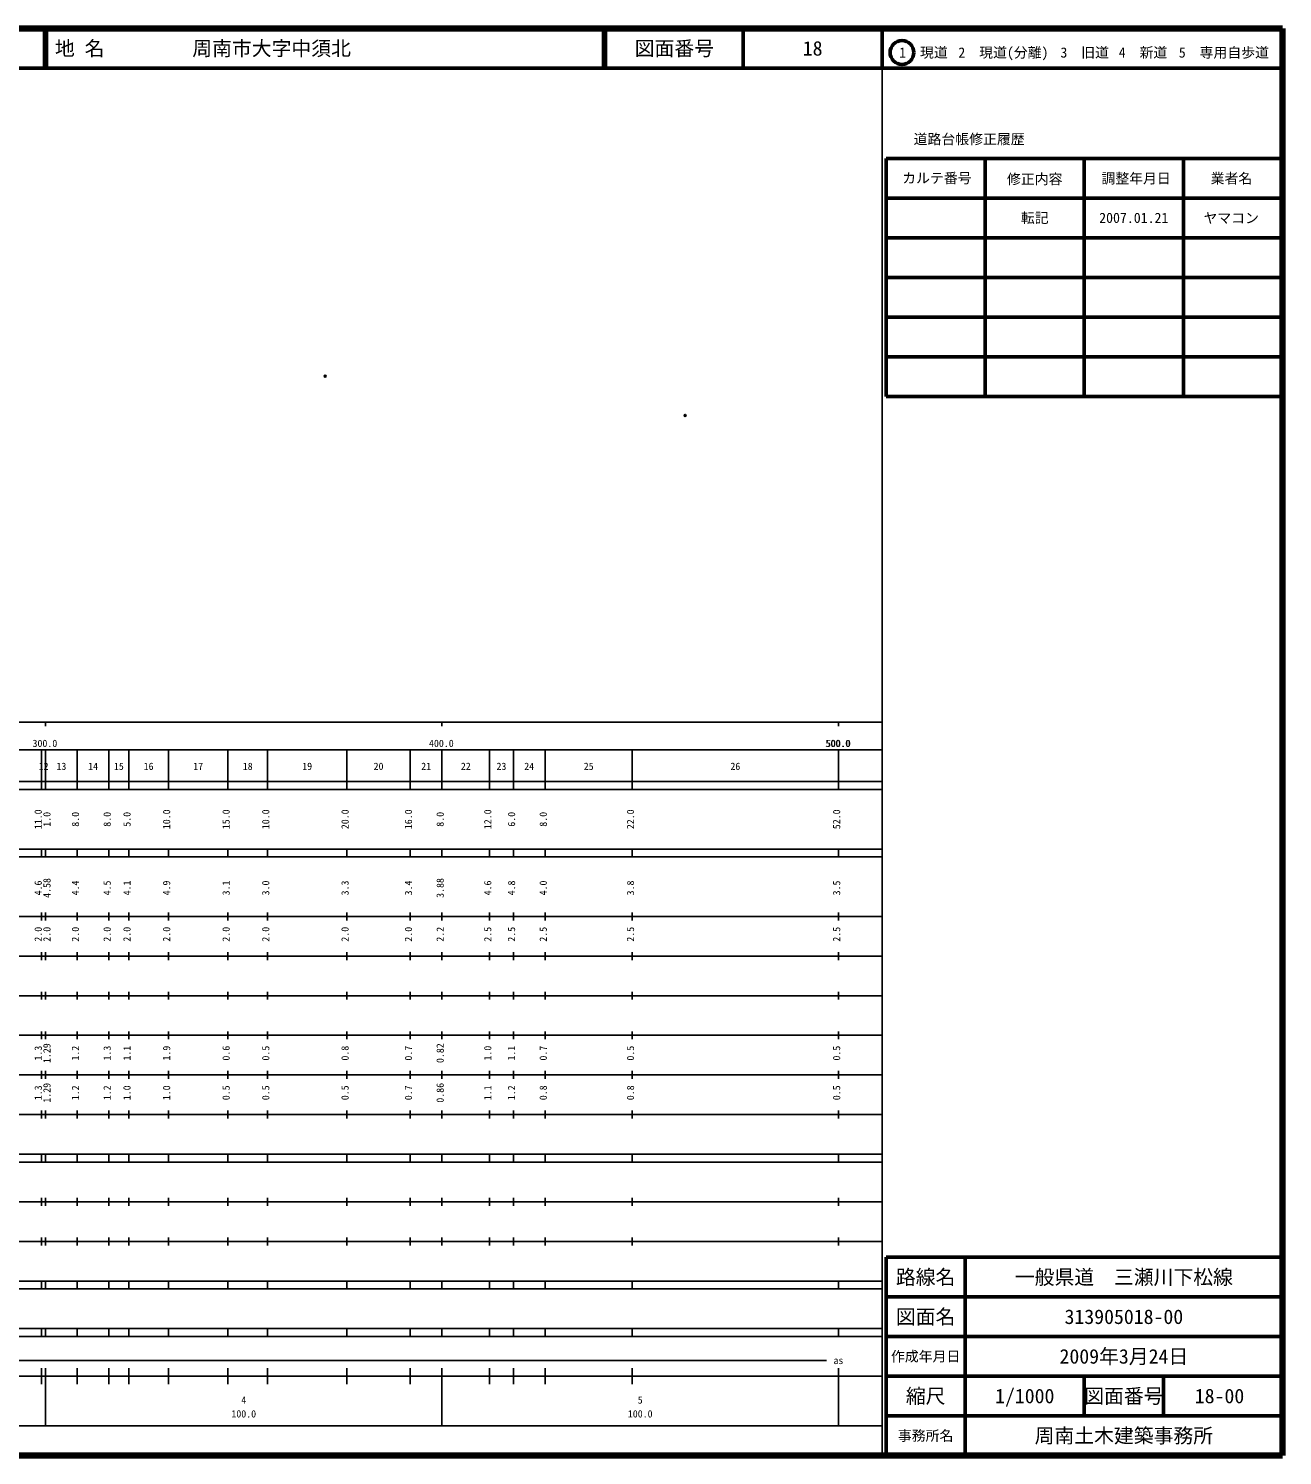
# Model space of a CAD drawing. Units: millimetres on the paper. Extents: x 40 to 680, y 20 to 380.
# Drawn here: x 363.7 to 680, y 20 to 380 of the extents above; entities that cross this region are included whole.
import ezdxf
from ezdxf.enums import TextEntityAlignment as Align

# ---------------------------------------------------------------- set-up
doc = ezdxf.new("R2010")
doc.units = ezdxf.units.MM
doc.header["$PDMODE"] = 32
doc.header["$PDSIZE"] = 0.5
doc.layers.add('M-OTRS', color=6, linetype='Continuous')
doc.layers.add('M-TTL-TXT', color=7, linetype='Continuous')
for name, color, linetype, lineweight in [('M-TTL', 2, 'Continuous', 140), ('M-TTL-BAND', 7, 'Continuous', 25), ('M-TTL-FRAM', 2, 'Continuous', 50), ('M-TTL-LINE', 7, 'Continuous', 50)]:
    doc.layers.add(name, color=color, linetype=linetype, lineweight=lineweight)
doc.styles.add('ＭＳ ゴシック', font='')
doc.styles.get('ＭＳ ゴシック').set_extended_font_data('MS Gothic')

msp = doc.modelspace()

# ---------------------------------------------------------------- linework, layer by layer
at = {"layer": 'M-OTRS'}
for p in [(438.544, 292.295), (529.325, 282.381)]:
    msp.add_point(p, dxfattribs=at)
at = {"layer": 'M-TTL'}
for p, q in [((680, 380), (40, 380)), ((680, 20), (680, 380)), ((40, 20), (680, 20))]:
    msp.add_line(p, q, dxfattribs=at)
at = {"layer": 'M-TTL-BAND'}
for p, q in [((579, 20), (579, 370)), ((40, 205), (579, 205)), ((368, 205), (368, 204)), ((468, 205), (468, 204)), ((568, 205), (568, 204)), ((68, 198), (579, 198)), ((367, 188), (367, 198)), ((368, 188), (368, 198)), ((376, 188), (376, 198)), ((384, 188), (384, 198)), ((389, 188), (389, 198)), ((399, 188), (399, 198)), ((414, 188), (414, 198)), ((424, 188), (424, 198)), ((444, 188), (444, 198)), ((460, 188), (460, 198)), ((468, 188), (468, 198)), ((480, 188), (480, 198)), ((486, 188), (486, 198)), ((494, 188), (494, 198)), ((516, 188), (516, 198)), ((568, 188), (568, 198)), ((40, 190), (579, 190)), ((40, 188), (579, 188)), ((40, 173), (579, 173)), ((367, 171), (367, 173)), ((368, 171), (368, 173)), ((376, 171), (376, 173)), ((384, 171), (384, 173)), ((389, 171), (389, 173)), ((399, 171), (399, 173)), ((414, 171), (414, 173)), ((424, 171), (424, 173)), ((444, 171), (444, 173)), ((460, 171), (460, 173)), ((468, 171), (468, 173)), ((480, 171), (480, 173)), ((486, 171), (486, 173)), ((494, 171), (494, 173)), ((516, 171), (516, 173)), ((568, 171), (568, 173)), ((40, 171), (579, 171)), ((40, 156), (579, 156)), ((367, 155), (367, 157)), ((368, 155), (368, 157)), ((376, 155), (376, 157)), ((384, 155), (384, 157)), ((389, 155), (389, 157)), ((399, 155), (399, 157)), ((414, 155), (414, 157)), ((424, 155), (424, 157)), ((444, 155), (444, 157)), ((460, 155), (460, 157)), ((468, 155), (468, 157)), ((480, 155), (480, 157)), ((486, 155), (486, 157)), ((494, 155), (494, 157)), ((516, 155), (516, 157)), ((568, 155), (568, 157)), ((46, 146), (579, 146)), ((367, 145), (367, 147)), ((368, 145), (368, 147)), ((376, 145), (376, 147)), ((384, 145), (384, 147)), ((389, 145), (389, 147)), ((399, 145), (399, 147)), ((414, 145), (414, 147)), ((424, 145), (424, 147)), ((444, 145), (444, 147)), ((460, 145), (460, 147)), ((468, 145), (468, 147)), ((480, 145), (480, 147)), ((486, 145), (486, 147)), ((494, 145), (494, 147)), ((516, 145), (516, 147)), ((568, 145), (568, 147)), ((367, 135), (367, 137)), ((368, 135), (368, 137)), ((376, 135), (376, 137)), ((384, 135), (384, 137)), ((389, 135), (389, 137)), ((399, 135), (399, 137)), ((414, 135), (414, 137)), ((424, 135), (424, 137)), ((444, 135), (444, 137)), ((460, 135), (460, 137)), ((468, 135), (468, 137)), ((480, 135), (480, 137)), ((486, 135), (486, 137)), ((494, 135), (494, 137)), ((516, 135), (516, 137)), ((568, 135), (568, 137)), ((52, 136), (579, 136)), ((46, 126), (579, 126)), ((367, 125), (367, 127)), ((368, 125), (368, 127)), ((376, 125), (376, 127)), ((384, 125), (384, 127)), ((389, 125), (389, 127)), ((399, 125), (399, 127)), ((414, 125), (414, 127)), ((424, 125), (424, 127)), ((444, 125), (444, 127)), ((460, 125), (460, 127)), ((468, 125), (468, 127)), ((480, 125), (480, 127)), ((486, 125), (486, 127)), ((494, 125), (494, 127)), ((516, 125), (516, 127)), ((568, 125), (568, 127)), ((52, 116), (579, 116)), ((367, 115), (367, 117)), ((368, 115), (368, 117)), ((376, 115), (376, 117)), ((384, 115), (384, 117)), ((389, 115), (389, 117)), ((399, 115), (399, 117)), ((414, 115), (414, 117)), ((424, 115), (424, 117)), ((444, 115), (444, 117)), ((460, 115), (460, 117)), ((468, 115), (468, 117)), ((480, 115), (480, 117)), ((486, 115), (486, 117)), ((494, 115), (494, 117)), ((516, 115), (516, 117)), ((568, 115), (568, 117)), ((46, 106), (579, 106)), ((367, 105), (367, 107)), ((368, 105), (368, 107)), ((376, 105), (376, 107)), ((384, 105), (384, 107)), ((389, 105), (389, 107)), ((399, 105), (399, 107)), ((414, 105), (414, 107)), ((424, 105), (424, 107)), ((444, 105), (444, 107)), ((460, 105), (460, 107)), ((468, 105), (468, 107)), ((480, 105), (480, 107)), ((486, 105), (486, 107)), ((494, 105), (494, 107)), ((516, 105), (516, 107)), ((568, 105), (568, 107)), ((40, 96), (579, 96)), ((40, 94), (579, 94)), ((367, 94), (367, 96)), ((368, 94), (368, 96)), ((376, 94), (376, 96)), ((384, 94), (384, 96)), ((389, 94), (389, 96)), ((399, 94), (399, 96)), ((414, 94), (414, 96)), ((424, 94), (424, 96)), ((444, 94), (444, 96)), ((460, 94), (460, 96)), ((468, 94), (468, 96)), ((480, 94), (480, 96)), ((486, 94), (486, 96)), ((494, 94), (494, 96)), ((516, 94), (516, 96)), ((568, 94), (568, 96)), ((49, 84), (579, 84)), ((367, 83), (367, 85)), ((368, 83), (368, 85)), ((376, 83), (376, 85)), ((384, 83), (384, 85)), ((389, 83), (389, 85)), ((399, 83), (399, 85)), ((414, 83), (414, 85)), ((424, 83), (424, 85)), ((444, 83), (444, 85)), ((460, 83), (460, 85)), ((468, 83), (468, 85)), ((480, 83), (480, 85)), ((486, 83), (486, 85)), ((494, 83), (494, 85)), ((516, 83), (516, 85)), ((568, 83), (568, 85)), ((40, 74), (579, 74)), ((367, 73), (367, 75)), ((368, 73), (368, 75)), ((376, 73), (376, 75)), ((384, 73), (384, 75)), ((389, 73), (389, 75)), ((399, 73), (399, 75)), ((414, 73), (414, 75)), ((424, 73), (424, 75)), ((444, 73), (444, 75)), ((460, 73), (460, 75)), ((468, 73), (468, 75)), ((480, 73), (480, 75)), ((486, 73), (486, 75)), ((494, 73), (494, 75)), ((516, 73), (516, 75)), ((568, 73), (568, 75)), ((40, 64), (579, 64)), ((40, 62), (579, 62)), ((367, 62), (367, 64)), ((368, 62), (368, 64)), ((376, 62), (376, 64)), ((384, 62), (384, 64)), ((389, 62), (389, 64)), ((399, 62), (399, 64)), ((414, 62), (414, 64)), ((424, 62), (424, 64)), ((444, 62), (444, 64)), ((460, 62), (460, 64)), ((468, 62), (468, 64)), ((480, 62), (480, 64)), ((486, 62), (486, 64)), ((494, 62), (494, 64)), ((516, 62), (516, 64)), ((568, 62), (568, 64)), ((40, 52), (579, 52)), ((367, 50), (367, 52)), ((368, 50), (368, 52)), ((376, 50), (376, 52)), ((384, 50), (384, 52)), ((389, 50), (389, 52)), ((399, 50), (399, 52)), ((414, 50), (414, 52)), ((424, 50), (424, 52)), ((444, 50), (444, 52)), ((460, 50), (460, 52)), ((468, 50), (468, 52)), ((480, 50), (480, 52)), ((486, 50), (486, 52)), ((494, 50), (494, 52)), ((516, 50), (516, 52)), ((568, 50), (568, 52)), ((40, 50), (579, 50)), ((71, 44), (565, 44)), ((40, 40), (579, 40)), ((367, 38), (367, 42)), ((368, 27.5), (368, 42)), ((376, 38), (376, 42)), ((384, 38), (384, 42)), ((389, 38), (389, 42)), ((399, 38), (399, 42)), ((414, 38), (414, 42)), ((424, 38), (424, 42)), ((444, 38), (444, 42)), ((460, 38), (460, 42)), ((468, 27.5), (468, 42)), ((480, 38), (480, 42)), ((486, 38), (486, 42)), ((494, 38), (494, 42)), ((516, 38), (516, 42)), ((568, 27.5), (568, 42)), ((68, 27.5), (579, 27.5))]:
    msp.add_line(p, q, dxfattribs=at)
at = {"layer": 'M-TTL-FRAM'}
for p, q in [((580, 347.197), (580, 287.197)), ((580, 347.197), (680, 347.197)), ((580, 287.197), (680, 287.197)), ((680, 70), (580, 70)), ((580, 70), (580, 20))]:
    msp.add_line(p, q, dxfattribs=at)
at = {"layer": 'M-TTL-LINE'}
for p, q in [((367.75, 380), (367.75, 370)), ((368.25, 380), (368.25, 370)), ((508.747, 380), (508.747, 370)), ((509.247, 380), (509.247, 370)), ((543.997, 380), (543.997, 370)), ((579, 380), (579, 370)), ((40, 370), (680, 370)), ((605, 347.197), (605, 287.197)), ((630, 347.197), (630, 287.197)), ((655, 347.197), (655, 287.197)), ((580, 337.197), (680, 337.197)), ((580, 327.197), (680, 327.197)), ((580, 317.197), (680, 317.197)), ((580, 307.197), (680, 307.197)), ((580, 297.197), (680, 297.197)), ((600, 70), (600, 20)), ((680, 60), (580, 60)), ((680, 50), (580, 50)), ((680, 40), (580, 40)), ((630, 40), (630, 30)), ((650, 40), (650, 30)), ((680, 30), (580, 30))]:
    msp.add_line(p, q, dxfattribs=at)
msp.add_circle((584.031, 373.958), 3, dxfattribs=at)

# ---------------------------------------------------------------- texts
at = {"layer": 'M-TTL-BAND', "style": 'ＭＳ ゴシック'}
for s, p in [('300.0', (367.844, 198.195)), ('400.0', (467.844, 198.195)), ('500.0', (567.844, 198.195)), ('500.0', (568, 198.195)), ('12', (367.5, 192.405)), ('13', (372, 192.405)), ('14', (380, 192.405)), ('15', (386.5, 192.405)), ('16', (394, 192.405)), ('17', (406.5, 192.405)), ('18', (419, 192.405)), ('19', (434, 192.405)), ('20', (452, 192.405)), ('21', (464, 192.405)), ('22', (474, 192.405)), ('23', (483, 192.405)), ('24', (490, 192.405)), ('25', (505, 192.405)), ('26', (542, 192.405)), ('as', (568, 42.5)), ('4', (418, 32.523)), ('5', (518, 32.523)), ('100.0', (418, 29.033)), ('100.0', (518, 29.033))]:
    msp.add_text(s, height=1.833, dxfattribs=at).set_placement(p, align=Align.BOTTOM_CENTER)
for s, p in [('11.0', (367.611, 180.5)), ('1.0', (369.809, 180.5)), ('8.0', (377, 180.5)), ('8.0', (385, 180.5)), ('5.0', (390, 180.5)), ('10.0', (400, 180.5)), ('15.0', (415, 180.5)), ('10.0', (425, 180.5)), ('20.0', (445, 180.5)), ('16.0', (461, 180.5)), ('8.0', (469, 180.5)), ('12.0', (481, 180.5)), ('6.0', (487, 180.5)), ('8.0', (495, 180.5)), ('22.0', (517, 180.5)), ('52.0', (569, 180.5)), ('4.6', (367.611, 163.174)), ('4.58', (369.809, 163.174)), ('4.4', (377, 163.174)), ('4.5', (385, 163.174)), ('4.1', (390, 163.174)), ('4.9', (400, 163.174)), ('3.1', (415, 163.174)), ('3.0', (425, 163.174)), ('3.3', (445, 163.174)), ('3.4', (461, 163.174)), ('3.88', (469, 163.174)), ('4.6', (481, 163.174)), ('4.8', (487, 163.174)), ('4.0', (495, 163.174)), ('3.8', (517, 163.174)), ('3.5', (569, 163.174)), ('2.0', (367.611, 151.5)), ('2.0', (369.809, 151.5)), ('2.0', (377, 151.5)), ('2.0', (385, 151.5)), ('2.0', (390, 151.5)), ('2.0', (400, 151.5)), ('2.0', (415, 151.5)), ('2.0', (425, 151.5)), ('2.0', (445, 151.5)), ('2.0', (461, 151.5)), ('2.2', (469, 151.5)), ('2.5', (481, 151.5)), ('2.5', (487, 151.5)), ('2.5', (495, 151.5)), ('2.5', (517, 151.5)), ('2.5', (569, 151.5)), ('1.3', (367.611, 121.5)), ('1.29', (369.809, 121.5)), ('1.2', (377, 121.5)), ('1.3', (385, 121.5)), ('1.1', (390, 121.5)), ('1.9', (400, 121.5)), ('0.6', (415, 121.5)), ('0.5', (425, 121.5)), ('0.8', (445, 121.5)), ('0.7', (461, 121.5)), ('0.82', (469, 121.5)), ('1.0', (481, 121.5)), ('1.1', (487, 121.5)), ('0.7', (495, 121.5)), ('0.5', (517, 121.5)), ('0.5', (569, 121.5)), ('1.3', (367.611, 111.5)), ('1.29', (369.809, 111.5)), ('1.2', (377, 111.5)), ('1.2', (385, 111.5)), ('1.0', (390, 111.5)), ('1.0', (400, 111.5)), ('0.5', (415, 111.5)), ('0.5', (425, 111.5)), ('0.5', (445, 111.5)), ('0.7', (461, 111.5)), ('0.86', (469, 111.5)), ('1.1', (481, 111.5)), ('1.2', (487, 111.5)), ('0.8', (495, 111.5)), ('0.8', (517, 111.5)), ('0.5', (569, 111.5))]:
    msp.add_text(s, height=1.833, rotation=90, dxfattribs=at).set_placement(p, align=Align.BOTTOM_CENTER)
at = {"layer": 'M-TTL-TXT', "style": 'ＭＳ ゴシック'}
for s, p in [('地 名', (370.38, 375)), ('周南市大字中須北', (405.024, 375))]:
    msp.add_text(s, height=3.666, dxfattribs=at).set_placement(p, align=Align.MIDDLE_LEFT)
for s, height, p in [('図面番号', 3.666, (526.622, 375)), ('18', 3.666, (561.497, 375)), ('1\u3000現道', 2.566, (589.448, 373.958)), ('2\u3000現道(分離)', 2.566, (609.619, 373.958)), ('3\u3000旧道', 2.566, (630.121, 373.958)), ('4\u3000新道', 2.566, (644.824, 373.958)), ('5\u3000専用自歩道', 2.566, (665.228, 373.958)), ('道路台帳修正履歴', 2.566, (600.968, 352.113)), ('カルテ番号', 2.566, (592.839, 342.277)), ('修正内容', 2.566, (617.509, 342.023)), ('調整年月日', 2.566, (643.089, 342.197)), ('業者名', 2.566, (667.134, 342.197)), ('転記', 2.566, (617.5, 332.245)), ('2007.01.21', 2.566, (642.5, 332.245)), ('ヤマコン', 2.566, (667.077, 332.189)), ('路線名', 3.666, (590, 65)), ('路線名', 3.666, (590, 65)), ('一般県道\u3000三瀬川下松線', 3.666, (640, 65)), ('図面名', 3.666, (590, 55)), ('図面名', 3.666, (590, 55)), ('313905018-00', 3.666, (640, 55)), ('2009年3月24日', 3.666, (640, 45)), ('作成年月日', 2.566, (590, 45)), ('作成年月日', 2.566, (590, 45)), ('縮尺', 3.666, (590, 35)), ('縮尺', 3.666, (590, 35)), ('1/1000', 3.666, (615, 35)), ('図面番号', 3.666, (640, 35)), ('図面番号', 3.666, (640, 35)), ('18-00', 3.666, (664.125, 35)), ('事務所名', 2.566, (590, 25)), ('事務所名', 2.566, (590, 25)), ('周南土木建築事務所', 3.666, (640, 25))]:
    msp.add_text(s, height=height, dxfattribs=at).set_placement(p, align=Align.MIDDLE_CENTER)

doc.saveas('drawing.dxf')
